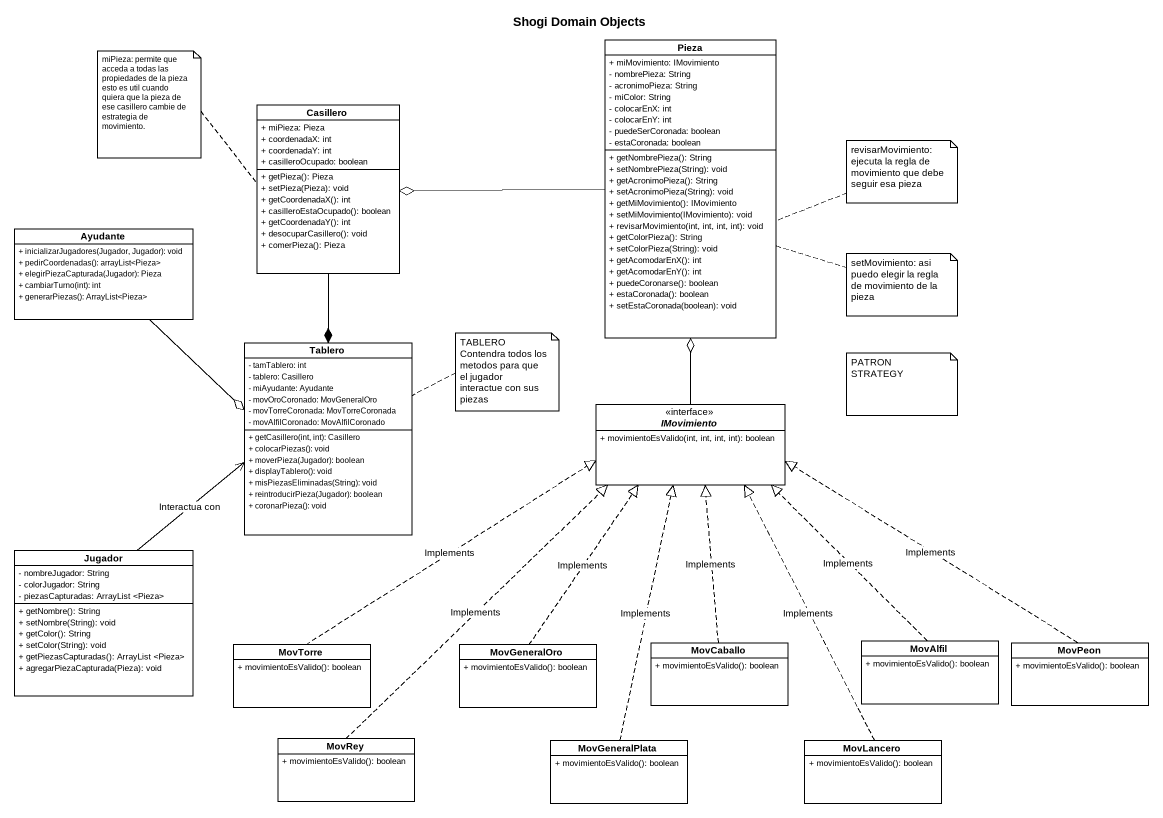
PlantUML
@startuml
title Shogi Domain Objects
hide circle
hide empty members
skinparam classAttributeIconSize 0
class Pieza {
  + miMovimiento: IMovimiento
  - nombrePieza: String
  - acronimoPieza: String
  - miColor: String
  - colocarEnX: int
  - colocarEnY: int
  - puedeSerCoronada: boolean
  - estaCoronada: boolean
  + getNombrePieza(): String
  + setNombrePieza(String): void
  + getAcronimoPieza(): String
  + setAcronimoPieza(String): void
  + getMiMovimiento(): IMovimiento
  + setMiMovimiento(IMovimiento): void
  + revisarMovimiento(int, int, int, int): void
  + getColorPieza(): String
  + setColorPieza(String): void
  + getAcomodarEnX(): int
  + getAcomodarEnY(): int
  + puedeCoronarse(): boolean
  + estaCoronada(): boolean
  + setEstaCoronada(boolean): void
}
class Casillero {
  + miPieza: Pieza
  + coordenadaX: int
  + coordenadaY: int
  + casilleroOcupado: boolean
  + getPieza(): Pieza
  + setPieza(Pieza): void
  + getCoordenadaX(): int
  + casilleroEstaOcupado(): boolean
  + getCoordenadaY(): int
  + desocuparCasillero(): void
  + comerPieza(): Pieza
}
class Ayudante {
  + inicializarJugadores(Jugador, Jugador): void
  + pedirCoordenadas(): arrayList<Pieza>
  + elegirPiezaCapturada(Jugador): Pieza
  + cambiarTurno(int): int
  + generarPiezas(): ArrayList<Pieza>
}
class Tablero {
  - tamTablero: int
  - tablero: Casillero
  - miAyudante: Ayudante
  - movOroCoronado: MovGeneralOro
  - movTorreCoronada: MovTorreCoronada
  - movAlfilCoronado: MovAlfilCoronado
  + getCasillero(int, int): Casillero
  + colocarPiezas(): void
  + moverPieza(Jugador): boolean
  + displayTablero(): void
  + misPiezasEliminadas(String): void
  + reintroducirPieza(Jugador): boolean
  + coronarPieza(): void
}
interface IMovimiento {
  + movimientoEsValido(int, int, int, int): boolean
}
class Jugador {
  - nombreJugador: String
  - colorJugador: String
  - piezasCapturadas: ArrayList <Pieza>
  + getNombre(): String
  + setNombre(String): void
  + getColor(): String
  + setColor(String): void
  + getPiezasCapturadas(): ArrayList <Pieza>
  + agregarPiezaCapturada(Pieza): void
}
class MovTorre {
  + movimientoEsValido(): boolean
}
class MovGeneralOro {
  + movimientoEsValido(): boolean
}
class MovCaballo {
  + movimientoEsValido(): boolean
}
class MovAlfil {
  + movimientoEsValido(): boolean
}
class MovPeon {
  + movimientoEsValido(): boolean
}
class MovRey {
  + movimientoEsValido(): boolean
}
class MovGeneralPlata {
  + movimientoEsValido(): boolean
}
class MovLancero {
  + movimientoEsValido(): boolean
}
Pieza -left-o Casillero
Casillero --* Tablero
Ayudante --o Tablero
IMovimiento -up-o Pieza
Jugador -up-> Tablero : Interactua con
MovTorre .right.|> IMovimiento : Implements
MovGeneralOro .up.|> IMovimiento : Implements
MovCaballo .up.|> IMovimiento : Implements
MovAlfil .up.|> IMovimiento : Implements
MovPeon .left.|> IMovimiento : Implements
MovRey .up.|> IMovimiento : Implements
MovGeneralPlata .up.|> IMovimiento : Implements
MovLancero .up.|> IMovimiento : Implements
note left of Casillero
  miPieza: permite que acceda a todas las propiedades de la pieza
  esto es util cuando quiera que la pieza de ese casillero cambie de
  estrategia de movimiento.
end note
note right of Pieza : revisarMovimiento: ejecuta la regla de movimiento que debe seguir esa pieza
note right of Pieza : setMovimiento: asi puedo elegir la regla de movimiento de la pieza
note right of Tablero
  TABLERO
  Contendra todos los metodos para que el jugador interactue con sus piezas
end note
note as N5
  PATRON STRATEGY
end note
@enduml
